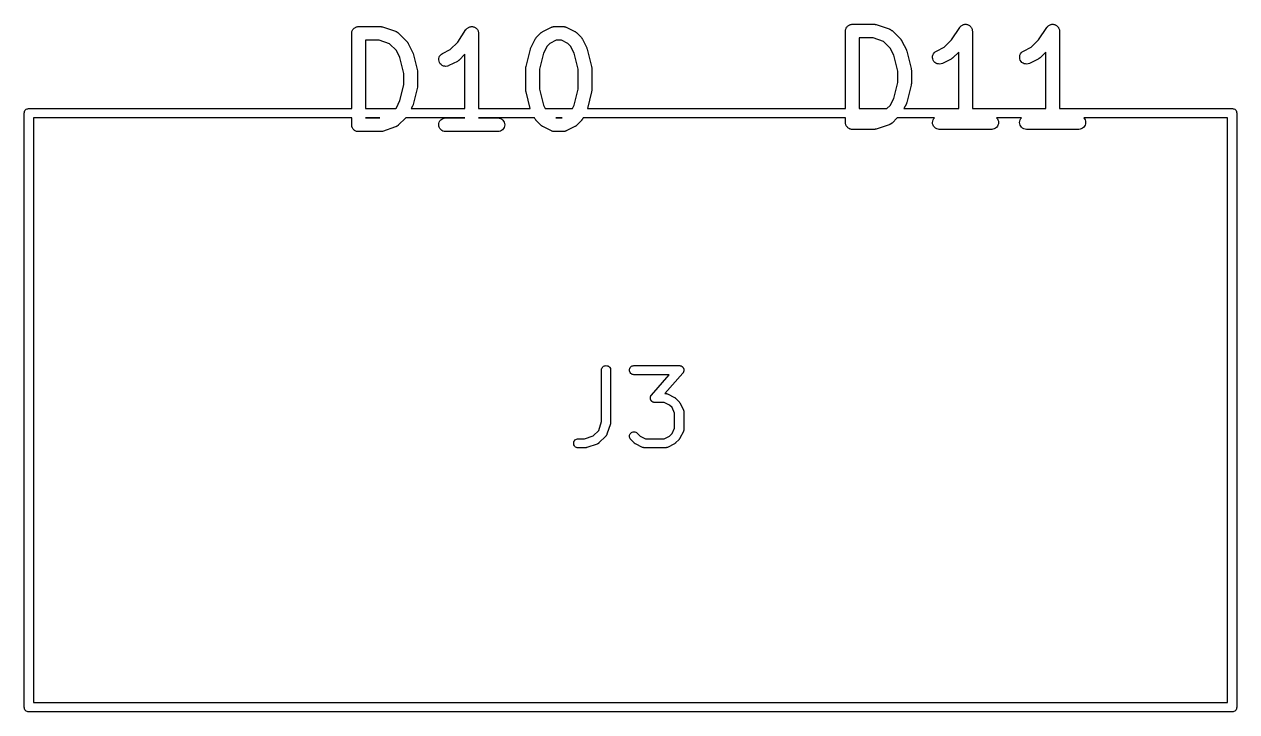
# Model space of a CAD drawing. Extents: x 160.5 to 231.1, y -123.8 to -81.5.
# Drawn here: x 197.78 to 211.04, y -123.8 to -116.28 of the extents above; entities that cross this region are included whole.
import ezdxf

# ---------------------------------------------------------------- set-up
doc = ezdxf.new("R2010")
doc.units = 0
doc.layers.add('BLACK', color=7, linetype='CONTINUOUS')

msp = doc.modelspace()

# ---------------------------------------------------------------- linework, layer by layer
at = {"layer": 'BLACK', "linetype": 'CONTINUOUS'}
for p, q in [((206.789, -116.294), (206.794, -116.29)), ((206.794, -116.29), (206.794, -116.29)), ((206.794, -116.29), (206.795, -116.29)), ((206.795, -116.29), (206.801, -116.286)), ((206.801, -116.286), (206.807, -116.283)), ((206.807, -116.283), (206.807, -116.283)), ((206.807, -116.283), (206.808, -116.283)), ((206.808, -116.283), (206.814, -116.281)), ((206.814, -116.281), (206.821, -116.279)), ((206.821, -116.279), (206.821, -116.279)), ((206.821, -116.279), (206.822, -116.279)), ((206.822, -116.279), (206.829, -116.278)), ((206.829, -116.278), (206.836, -116.277)), ((206.836, -116.277), (207.074, -116.277)), ((207.074, -116.277), (207.075, -116.277)), ((207.075, -116.277), (207.079, -116.278)), ((207.079, -116.278), (207.083, -116.278)), ((207.083, -116.278), (207.086, -116.279)), ((207.086, -116.279), (207.089, -116.279)), ((207.089, -116.279), (207.093, -116.28)), ((207.093, -116.28), (207.098, -116.281)), ((207.098, -116.281), (207.24, -116.329)), ((208.027, -116.294), (208.033, -116.29)), ((208.033, -116.29), (208.04, -116.286)), ((208.033, -116.29), (208.033, -116.29)), ((208.033, -116.29), (208.033, -116.29)), ((208.04, -116.286), (208.046, -116.283)), ((208.046, -116.283), (208.053, -116.281)), ((208.046, -116.283), (208.046, -116.283)), ((208.046, -116.283), (208.046, -116.283)), ((208.053, -116.281), (208.06, -116.279)), ((208.06, -116.279), (208.067, -116.278)), ((208.06, -116.279), (208.06, -116.279)), ((208.06, -116.279), (208.06, -116.279)), ((208.067, -116.278), (208.074, -116.277)), ((208.074, -116.277), (208.074, -116.277)), ((208.074, -116.277), (208.074, -116.277)), ((208.074, -116.277), (208.082, -116.278)), ((208.082, -116.278), (208.089, -116.279)), ((208.089, -116.279), (208.089, -116.279)), ((208.089, -116.279), (208.089, -116.279)), ((208.089, -116.279), (208.096, -116.281)), ((208.096, -116.281), (208.103, -116.283)), ((208.103, -116.283), (208.103, -116.283)), ((208.103, -116.283), (208.103, -116.283)), ((208.103, -116.283), (208.109, -116.287)), ((208.109, -116.287), (208.116, -116.29)), ((208.116, -116.29), (208.116, -116.29)), ((208.116, -116.29), (208.116, -116.29)), ((208.116, -116.29), (208.121, -116.295)), ((208.98, -116.294), (208.985, -116.29)), ((208.985, -116.29), (208.992, -116.286)), ((208.985, -116.29), (208.985, -116.29)), ((208.985, -116.29), (208.985, -116.29)), ((208.992, -116.286), (208.998, -116.283)), ((208.998, -116.283), (209.005, -116.281)), ((208.998, -116.283), (208.998, -116.283)), ((208.998, -116.283), (208.998, -116.283)), ((209.005, -116.281), (209.012, -116.279)), ((209.012, -116.279), (209.019, -116.278)), ((209.012, -116.279), (209.012, -116.279)), ((209.012, -116.279), (209.012, -116.279)), ((209.019, -116.278), (209.027, -116.277)), ((209.027, -116.277), (209.027, -116.277)), ((209.027, -116.277), (209.027, -116.277)), ((209.027, -116.277), (209.034, -116.278)), ((209.034, -116.278), (209.041, -116.279)), ((209.041, -116.279), (209.041, -116.279)), ((209.041, -116.279), (209.041, -116.279)), ((209.041, -116.279), (209.049, -116.281)), ((209.049, -116.281), (209.055, -116.283)), ((209.055, -116.283), (209.055, -116.283)), ((209.055, -116.283), (209.055, -116.283)), ((209.055, -116.283), (209.062, -116.287)), ((209.062, -116.287), (209.068, -116.29)), ((209.068, -116.29), (209.068, -116.29)), ((209.068, -116.29), (209.068, -116.29)), ((209.068, -116.29), (209.074, -116.295)), ((201.361, -116.376), (201.362, -116.369)), ((201.361, -116.377), (201.361, -116.376)), ((201.361, -117.2), (201.361, -116.377)), ((201.361, -116.377), (201.361, -116.377)), ((201.361, -116.377), (201.361, -116.377)), ((201.361, -116.377), (201.361, -116.377)), ((201.362, -116.362), (201.364, -116.355)), ((201.362, -116.369), (201.362, -116.362)), ((201.362, -116.362), (201.362, -116.362)), ((201.362, -116.362), (201.362, -116.362)), ((201.364, -116.355), (201.367, -116.348)), ((201.367, -116.348), (201.37, -116.342)), ((201.367, -116.348), (201.367, -116.348)), ((201.367, -116.348), (201.367, -116.348)), ((201.37, -116.342), (201.374, -116.335)), ((201.374, -116.335), (201.378, -116.33)), ((201.374, -116.335), (201.374, -116.335)), ((201.374, -116.335), (201.374, -116.335)), ((201.378, -116.33), (201.383, -116.324)), ((201.383, -116.324), (201.389, -116.319)), ((201.383, -116.324), (201.383, -116.324)), ((201.383, -116.324), (201.383, -116.324)), ((201.389, -116.319), (201.394, -116.315)), ((201.394, -116.315), (201.394, -116.315)), ((201.394, -116.315), (201.395, -116.315)), ((201.395, -116.315), (201.401, -116.311)), ((201.401, -116.311), (201.407, -116.308)), ((201.407, -116.308), (201.407, -116.308)), ((201.407, -116.308), (201.408, -116.308)), ((201.408, -116.308), (201.414, -116.306)), ((201.414, -116.306), (201.421, -116.304)), ((201.421, -116.304), (201.421, -116.304)), ((201.421, -116.304), (201.422, -116.304)), ((201.422, -116.304), (201.429, -116.303)), ((201.429, -116.303), (201.436, -116.302)), ((201.436, -116.302), (201.674, -116.302)), ((201.674, -116.302), (201.675, -116.302)), ((201.675, -116.302), (201.679, -116.303)), ((201.679, -116.303), (201.683, -116.303)), ((201.683, -116.303), (201.686, -116.304)), ((201.686, -116.304), (201.689, -116.304)), ((201.689, -116.304), (201.693, -116.305)), ((201.693, -116.305), (201.698, -116.306)), ((201.698, -116.306), (201.84, -116.354)), ((201.84, -116.354), (201.841, -116.354)), ((201.841, -116.354), (201.843, -116.355)), ((201.843, -116.355), (201.845, -116.356)), ((201.845, -116.356), (201.85, -116.358)), ((201.85, -116.358), (201.855, -116.36)), ((201.855, -116.36), (201.856, -116.362)), ((201.856, -116.362), (201.858, -116.363)), ((201.858, -116.363), (201.862, -116.366)), ((201.862, -116.366), (201.866, -116.369)), ((201.866, -116.369), (201.868, -116.371)), ((201.868, -116.371), (201.87, -116.372)), ((201.87, -116.372), (201.965, -116.467)), ((202.52, -116.472), (202.611, -116.336)), ((202.611, -116.336), (202.612, -116.335)), ((202.612, -116.335), (202.617, -116.329)), ((202.612, -116.335), (202.612, -116.335)), ((202.612, -116.335), (202.612, -116.335)), ((202.612, -116.335), (202.612, -116.335)), ((202.617, -116.329), (202.621, -116.324)), ((202.621, -116.324), (202.627, -116.319)), ((202.621, -116.324), (202.621, -116.324)), ((202.621, -116.324), (202.621, -116.324)), ((202.627, -116.319), (202.633, -116.315)), ((202.633, -116.315), (202.64, -116.311)), ((202.633, -116.315), (202.633, -116.315)), ((202.633, -116.315), (202.633, -116.315)), ((202.64, -116.311), (202.646, -116.308)), ((202.646, -116.308), (202.653, -116.306)), ((202.646, -116.308), (202.646, -116.308)), ((202.646, -116.308), (202.646, -116.308)), ((202.653, -116.306), (202.66, -116.304)), ((202.66, -116.304), (202.667, -116.303)), ((202.66, -116.304), (202.66, -116.304)), ((202.66, -116.304), (202.66, -116.304)), ((202.667, -116.303), (202.674, -116.302)), ((202.674, -116.302), (202.674, -116.302)), ((202.674, -116.302), (202.674, -116.302)), ((202.674, -116.302), (202.682, -116.303)), ((202.682, -116.303), (202.689, -116.304)), ((202.689, -116.304), (202.689, -116.304)), ((202.689, -116.304), (202.689, -116.304)), ((202.689, -116.304), (202.696, -116.306)), ((202.696, -116.306), (202.703, -116.308)), ((202.703, -116.308), (202.703, -116.308)), ((202.703, -116.308), (202.703, -116.308)), ((202.703, -116.308), (202.71, -116.312)), ((202.71, -116.312), (202.716, -116.315)), ((202.716, -116.315), (202.716, -116.315)), ((202.716, -116.315), (202.716, -116.315)), ((202.716, -116.315), (202.721, -116.32)), ((202.721, -116.32), (202.727, -116.325)), ((202.727, -116.325), (202.727, -116.325)), ((202.727, -116.325), (202.727, -116.325)), ((202.727, -116.325), (202.732, -116.331)), ((202.732, -116.331), (202.736, -116.336)), ((202.736, -116.336), (202.736, -116.336)), ((202.736, -116.336), (202.736, -116.336)), ((202.736, -116.336), (202.74, -116.343)), ((202.74, -116.343), (202.743, -116.349)), ((202.743, -116.349), (202.743, -116.349)), ((202.743, -116.349), (202.743, -116.349)), ((202.743, -116.349), (202.745, -116.356)), ((202.745, -116.356), (202.747, -116.363)), ((202.747, -116.363), (202.747, -116.363)), ((202.747, -116.363), (202.747, -116.363)), ((202.747, -116.363), (202.748, -116.37)), ((202.748, -116.37), (202.749, -116.377)), ((202.749, -116.377), (202.749, -117.2)), ((203.38, -116.423), (203.383, -116.42)), ((203.383, -116.42), (203.43, -116.372)), ((203.43, -116.372), (203.431, -116.371)), ((203.431, -116.371), (203.434, -116.369)), ((203.434, -116.369), (203.437, -116.366)), ((203.437, -116.366), (203.44, -116.364)), ((203.44, -116.364), (203.442, -116.362)), ((203.442, -116.362), (203.446, -116.36)), ((203.446, -116.36), (203.45, -116.358)), ((203.45, -116.358), (203.545, -116.31)), ((203.545, -116.31), (203.546, -116.31)), ((203.546, -116.31), (203.548, -116.309)), ((203.548, -116.309), (203.55, -116.308)), ((203.55, -116.308), (203.555, -116.307)), ((203.555, -116.307), (203.56, -116.305)), ((203.56, -116.305), (203.562, -116.304)), ((203.562, -116.304), (203.564, -116.304)), ((203.564, -116.304), (203.569, -116.303)), ((203.569, -116.303), (203.574, -116.303)), ((203.574, -116.303), (203.576, -116.303)), ((203.576, -116.303), (203.579, -116.302)), ((203.579, -116.302), (203.674, -116.302)), ((203.674, -116.302), (203.675, -116.302)), ((203.675, -116.302), (203.677, -116.303)), ((203.677, -116.303), (203.679, -116.303)), ((203.679, -116.303), (203.684, -116.303)), ((203.684, -116.303), (203.689, -116.304)), ((203.689, -116.304), (203.691, -116.305)), ((203.691, -116.305), (203.694, -116.305)), ((203.694, -116.305), (203.698, -116.307)), ((203.698, -116.307), (203.703, -116.308)), ((203.703, -116.308), (203.705, -116.31)), ((203.705, -116.31), (203.707, -116.31)), ((203.707, -116.31), (203.803, -116.358)), ((203.803, -116.358), (203.804, -116.358)), ((203.804, -116.358), (203.807, -116.361)), ((203.807, -116.361), (203.811, -116.363)), ((203.811, -116.363), (203.813, -116.365)), ((203.813, -116.365), (203.816, -116.366)), ((203.816, -116.366), (203.819, -116.369)), ((203.819, -116.369), (203.822, -116.372)), ((203.822, -116.372), (203.87, -116.42)), ((203.87, -116.42), (203.87, -116.42)), ((203.87, -116.42), (203.873, -116.424)), ((206.761, -116.351), (206.762, -116.344)), ((206.761, -116.352), (206.761, -116.351)), ((206.761, -117.2), (206.761, -116.352)), ((206.761, -116.352), (206.761, -116.352)), ((206.761, -116.352), (206.761, -116.352)), ((206.761, -116.352), (206.761, -116.352)), ((206.762, -116.337), (206.764, -116.33)), ((206.762, -116.344), (206.762, -116.337)), ((206.762, -116.337), (206.762, -116.337)), ((206.762, -116.337), (206.762, -116.337)), ((206.764, -116.33), (206.767, -116.323)), ((206.767, -116.323), (206.77, -116.317)), ((206.767, -116.323), (206.767, -116.323)), ((206.767, -116.323), (206.767, -116.323)), ((206.77, -116.317), (206.774, -116.31)), ((206.774, -116.31), (206.778, -116.305)), ((206.774, -116.31), (206.774, -116.31)), ((206.774, -116.31), (206.774, -116.31)), ((206.778, -116.305), (206.783, -116.299)), ((206.783, -116.299), (206.789, -116.294)), ((206.783, -116.299), (206.783, -116.299)), ((206.783, -116.299), (206.783, -116.299)), ((207.24, -116.329), (207.241, -116.329)), ((207.241, -116.329), (207.243, -116.33)), ((207.243, -116.33), (207.245, -116.331)), ((207.245, -116.331), (207.25, -116.333)), ((207.25, -116.333), (207.255, -116.335)), ((207.255, -116.335), (207.256, -116.337)), ((207.256, -116.337), (207.258, -116.338)), ((207.258, -116.338), (207.262, -116.341)), ((207.262, -116.341), (207.266, -116.344)), ((207.266, -116.344), (207.268, -116.346)), ((207.268, -116.346), (207.27, -116.347)), ((207.27, -116.347), (207.365, -116.442)), ((207.92, -116.447), (208.011, -116.311)), ((208.011, -116.311), (208.012, -116.31)), ((208.012, -116.31), (208.017, -116.304)), ((208.012, -116.31), (208.012, -116.31)), ((208.012, -116.31), (208.012, -116.31)), ((208.012, -116.31), (208.012, -116.31)), ((208.017, -116.304), (208.021, -116.299)), ((208.021, -116.299), (208.027, -116.294)), ((208.021, -116.299), (208.021, -116.299)), ((208.021, -116.299), (208.021, -116.299)), ((208.121, -116.295), (208.127, -116.3)), ((208.127, -116.3), (208.127, -116.3)), ((208.127, -116.3), (208.127, -116.3)), ((208.127, -116.3), (208.132, -116.305)), ((208.132, -116.305), (208.136, -116.311)), ((208.136, -116.311), (208.136, -116.311)), ((208.136, -116.311), (208.136, -116.311)), ((208.136, -116.311), (208.14, -116.318)), ((208.14, -116.318), (208.143, -116.324)), ((208.143, -116.324), (208.143, -116.324)), ((208.143, -116.324), (208.143, -116.324)), ((208.143, -116.324), (208.145, -116.331)), ((208.145, -116.331), (208.147, -116.338)), ((208.147, -116.338), (208.147, -116.338)), ((208.147, -116.338), (208.147, -116.338)), ((208.147, -116.338), (208.148, -116.345)), ((208.148, -116.345), (208.149, -116.352)), ((208.149, -116.352), (208.149, -117.2)), ((208.873, -116.447), (208.964, -116.311)), ((208.964, -116.31), (208.969, -116.304)), ((208.964, -116.311), (208.964, -116.31)), ((208.964, -116.31), (208.964, -116.31)), ((208.964, -116.31), (208.964, -116.31)), ((208.964, -116.31), (208.964, -116.31)), ((208.969, -116.304), (208.974, -116.299)), ((208.974, -116.299), (208.98, -116.294)), ((208.974, -116.299), (208.974, -116.299)), ((208.974, -116.299), (208.974, -116.299)), ((209.074, -116.295), (209.079, -116.3)), ((209.079, -116.3), (209.079, -116.3)), ((209.079, -116.3), (209.079, -116.3)), ((209.079, -116.3), (209.084, -116.305)), ((209.084, -116.305), (209.089, -116.311)), ((209.089, -116.311), (209.089, -116.311)), ((209.089, -116.311), (209.089, -116.311)), ((209.089, -116.311), (209.092, -116.318)), ((209.092, -116.318), (209.096, -116.324)), ((209.096, -116.324), (209.096, -116.324)), ((209.096, -116.324), (209.096, -116.324)), ((209.096, -116.324), (209.098, -116.331)), ((209.098, -116.331), (209.1, -116.338)), ((209.1, -116.338), (209.1, -116.338)), ((209.1, -116.338), (209.1, -116.338)), ((209.1, -116.338), (209.1, -116.345)), ((209.1, -116.345), (209.101, -116.352)), ((209.101, -116.352), (209.101, -117.2)), ((201.511, -116.452), (201.511, -117.2)), ((201.662, -116.452), (201.511, -116.452)), ((201.776, -116.491), (201.662, -116.452)), ((201.85, -116.565), (201.776, -116.491)), ((201.965, -116.467), (201.966, -116.468)), ((201.966, -116.468), (201.968, -116.471)), ((201.968, -116.471), (201.971, -116.474)), ((201.971, -116.474), (201.973, -116.477)), ((201.973, -116.477), (201.975, -116.479)), ((201.975, -116.479), (201.977, -116.483)), ((201.977, -116.483), (201.979, -116.487)), ((201.979, -116.487), (202.027, -116.582)), ((202.355, -116.596), (202.439, -116.554)), ((202.439, -116.554), (202.52, -116.472)), ((203.268, -116.74), (203.315, -116.55)), ((203.315, -116.55), (203.316, -116.549)), ((203.316, -116.548), (203.318, -116.541)), ((203.316, -116.549), (203.316, -116.548)), ((203.316, -116.548), (203.316, -116.548)), ((203.318, -116.541), (203.321, -116.535)), ((203.321, -116.534), (203.369, -116.439)), ((203.321, -116.535), (203.321, -116.534)), ((203.321, -116.535), (203.321, -116.535)), ((203.369, -116.438), (203.371, -116.435)), ((203.369, -116.439), (203.369, -116.438)), ((203.371, -116.435), (203.373, -116.431)), ((203.373, -116.431), (203.375, -116.428)), ((203.375, -116.428), (203.377, -116.426)), ((203.377, -116.426), (203.38, -116.423)), ((203.497, -116.517), (203.459, -116.594)), ((203.528, -116.487), (203.497, -116.517)), ((203.596, -116.452), (203.528, -116.487)), ((203.656, -116.452), (203.596, -116.452)), ((203.725, -116.487), (203.656, -116.452)), ((203.755, -116.517), (203.725, -116.487)), ((203.794, -116.594), (203.755, -116.517)), ((203.873, -116.424), (203.876, -116.427)), ((203.876, -116.427), (203.878, -116.429)), ((203.878, -116.429), (203.88, -116.432)), ((203.88, -116.432), (203.882, -116.436)), ((203.882, -116.436), (203.884, -116.439)), ((203.884, -116.439), (203.931, -116.534)), ((203.931, -116.534), (203.932, -116.535)), ((203.932, -116.535), (203.932, -116.536)), ((203.932, -116.536), (203.932, -116.536)), ((203.932, -116.536), (203.934, -116.542)), ((203.934, -116.542), (203.937, -116.549)), ((203.937, -116.549), (203.937, -116.549)), ((203.937, -116.549), (203.937, -116.55)), ((203.937, -116.55), (203.985, -116.74)), ((206.911, -116.427), (206.911, -117.2)), ((207.062, -116.427), (206.911, -116.427)), ((207.176, -116.466), (207.062, -116.427)), ((207.25, -116.54), (207.176, -116.466)), ((207.289, -116.617), (207.25, -116.54)), ((207.365, -116.442), (207.366, -116.443)), ((207.366, -116.443), (207.368, -116.446)), ((207.368, -116.446), (207.371, -116.449)), ((207.371, -116.449), (207.373, -116.452)), ((207.373, -116.452), (207.375, -116.454)), ((207.375, -116.454), (207.377, -116.458)), ((207.377, -116.458), (207.379, -116.462)), ((207.379, -116.462), (207.427, -116.557)), ((207.755, -116.571), (207.839, -116.529)), ((207.839, -116.529), (207.92, -116.447)), ((208.707, -116.571), (208.791, -116.529)), ((208.791, -116.529), (208.873, -116.447)), ((201.889, -116.642), (201.85, -116.565)), ((201.932, -116.815), (201.889, -116.642)), ((202.027, -116.582), (202.027, -116.583)), ((202.027, -116.583), (202.027, -116.583)), ((202.027, -116.583), (202.027, -116.583)), ((202.027, -116.583), (202.03, -116.59)), ((202.03, -116.59), (202.032, -116.597)), ((202.032, -116.597), (202.032, -116.597)), ((202.032, -116.597), (202.032, -116.597)), ((202.032, -116.597), (202.08, -116.788)), ((202.313, -116.668), (202.314, -116.653)), ((202.316, -116.682), (202.313, -116.668)), ((202.314, -116.653), (202.317, -116.639)), ((202.321, -116.696), (202.316, -116.682)), ((202.317, -116.639), (202.323, -116.626)), ((202.323, -116.626), (202.332, -116.614)), ((202.332, -116.614), (202.342, -116.604)), ((202.342, -116.604), (202.355, -116.596)), ((202.517, -116.683), (202.422, -116.73)), ((202.52, -116.68), (202.517, -116.683)), ((202.524, -116.678), (202.52, -116.68)), ((202.527, -116.676), (202.524, -116.678)), ((202.529, -116.675), (202.527, -116.676)), ((202.532, -116.672), (202.529, -116.675)), ((202.536, -116.669), (202.532, -116.672)), ((202.599, -116.606), (202.536, -116.669)), ((202.536, -116.669), (202.536, -116.669)), ((202.599, -117.2), (202.599, -116.606)), ((203.459, -116.594), (203.415, -116.768)), ((203.837, -116.768), (203.794, -116.594)), ((207.332, -116.79), (207.289, -116.617)), ((207.427, -116.557), (207.427, -116.558)), ((207.427, -116.558), (207.427, -116.558)), ((207.427, -116.558), (207.427, -116.558)), ((207.427, -116.558), (207.43, -116.565)), ((207.43, -116.565), (207.432, -116.572)), ((207.432, -116.572), (207.432, -116.572)), ((207.432, -116.572), (207.432, -116.572)), ((207.432, -116.572), (207.48, -116.763)), ((207.713, -116.643), (207.714, -116.628)), ((207.716, -116.657), (207.713, -116.643)), ((207.714, -116.628), (207.717, -116.614)), ((207.721, -116.671), (207.716, -116.657)), ((207.717, -116.614), (207.723, -116.601)), ((207.728, -116.684), (207.721, -116.671)), ((207.723, -116.601), (207.732, -116.589)), ((207.738, -116.694), (207.728, -116.684)), ((207.732, -116.589), (207.742, -116.579)), ((207.742, -116.579), (207.755, -116.571)), ((207.917, -116.658), (207.822, -116.705)), ((207.92, -116.655), (207.917, -116.658)), ((207.924, -116.653), (207.92, -116.655)), ((207.927, -116.651), (207.924, -116.653)), ((207.929, -116.65), (207.927, -116.651)), ((207.932, -116.647), (207.929, -116.65)), ((207.936, -116.644), (207.932, -116.647)), ((207.999, -116.581), (207.936, -116.644)), ((207.936, -116.644), (207.936, -116.644)), ((207.999, -117.2), (207.999, -116.581)), ((208.666, -116.628), (208.669, -116.614)), ((208.666, -116.643), (208.666, -116.628)), ((208.668, -116.657), (208.666, -116.643)), ((208.673, -116.671), (208.668, -116.657)), ((208.669, -116.614), (208.675, -116.601)), ((208.681, -116.684), (208.673, -116.671)), ((208.675, -116.601), (208.684, -116.589)), ((208.691, -116.694), (208.681, -116.684)), ((208.684, -116.589), (208.695, -116.579)), ((208.695, -116.579), (208.707, -116.571)), ((208.869, -116.658), (208.774, -116.705)), ((208.873, -116.655), (208.869, -116.658)), ((208.877, -116.653), (208.873, -116.655)), ((208.879, -116.651), (208.877, -116.653)), ((208.882, -116.65), (208.879, -116.651)), ((208.885, -116.647), (208.882, -116.65)), ((208.888, -116.644), (208.885, -116.647)), ((208.889, -116.644), (208.888, -116.644)), ((208.951, -116.581), (208.889, -116.644)), ((208.951, -117.2), (208.951, -116.581)), ((201.932, -116.94), (201.932, -116.815)), ((202.08, -116.788), (202.08, -116.789)), ((202.08, -116.789), (202.08, -116.79)), ((202.08, -116.79), (202.081, -116.791)), ((202.081, -116.791), (202.081, -116.797)), ((202.081, -116.797), (202.082, -116.803)), ((202.082, -116.803), (202.082, -116.805)), ((202.082, -116.805), (202.082, -116.806)), ((202.082, -116.806), (202.082, -116.949)), ((202.328, -116.709), (202.321, -116.696)), ((202.338, -116.719), (202.328, -116.709)), ((202.35, -116.728), (202.338, -116.719)), ((202.364, -116.734), (202.35, -116.728)), ((202.378, -116.737), (202.364, -116.734)), ((202.392, -116.738), (202.378, -116.737)), ((202.407, -116.736), (202.392, -116.738)), ((202.421, -116.731), (202.407, -116.736)), ((202.422, -116.73), (202.421, -116.731)), ((203.265, -116.757), (203.266, -116.756)), ((203.265, -116.758), (203.265, -116.757)), ((203.265, -116.996), (203.265, -116.758)), ((203.266, -116.749), (203.267, -116.743)), ((203.266, -116.755), (203.266, -116.749)), ((203.266, -116.756), (203.266, -116.755)), ((203.267, -116.743), (203.268, -116.741)), ((203.268, -116.741), (203.268, -116.74)), ((203.415, -116.768), (203.415, -116.987)), ((203.837, -116.987), (203.837, -116.768)), ((203.985, -116.74), (203.985, -116.741)), ((203.985, -116.741), (203.985, -116.742)), ((203.985, -116.742), (203.985, -116.744)), ((203.985, -116.744), (203.986, -116.75)), ((203.986, -116.75), (203.987, -116.756)), ((203.987, -116.756), (203.987, -116.757)), ((203.987, -116.757), (203.987, -116.758)), ((203.987, -116.758), (203.987, -116.996)), ((207.332, -116.915), (207.332, -116.79)), ((207.48, -116.763), (207.48, -116.764)), ((207.48, -116.764), (207.48, -116.765)), ((207.48, -116.765), (207.481, -116.766)), ((207.481, -116.766), (207.481, -116.772)), ((207.481, -116.772), (207.482, -116.778)), ((207.482, -116.778), (207.482, -116.78)), ((207.482, -116.78), (207.482, -116.781)), ((207.482, -116.781), (207.482, -116.924)), ((207.75, -116.703), (207.738, -116.694)), ((207.764, -116.709), (207.75, -116.703)), ((207.778, -116.712), (207.764, -116.709)), ((207.792, -116.713), (207.778, -116.712)), ((207.807, -116.711), (207.792, -116.713)), ((207.821, -116.706), (207.807, -116.711)), ((207.822, -116.705), (207.821, -116.706)), ((208.703, -116.703), (208.691, -116.694)), ((208.716, -116.709), (208.703, -116.703)), ((208.73, -116.712), (208.716, -116.709)), ((208.745, -116.713), (208.73, -116.712)), ((208.759, -116.711), (208.745, -116.713)), ((208.773, -116.706), (208.759, -116.711)), ((208.774, -116.705), (208.773, -116.706)), ((201.889, -117.113), (201.932, -116.94)), ((202.082, -116.953), (202.081, -116.958)), ((202.082, -116.949), (202.082, -116.95)), ((202.082, -116.95), (202.082, -116.951)), ((202.082, -116.951), (202.082, -116.953)), ((207.289, -117.088), (207.332, -116.915)), ((207.48, -116.942), (207.432, -117.132)), ((207.481, -116.939), (207.48, -116.941)), ((207.48, -116.941), (207.48, -116.942)), ((207.482, -116.928), (207.481, -116.933)), ((207.481, -116.933), (207.481, -116.939)), ((207.482, -116.924), (207.482, -116.925)), ((207.482, -116.925), (207.482, -116.926)), ((207.482, -116.926), (207.482, -116.928)), ((202.08, -116.967), (202.032, -117.157)), ((202.081, -116.964), (202.08, -116.966)), ((202.08, -116.966), (202.08, -116.967)), ((202.081, -116.958), (202.081, -116.964)), ((203.266, -116.998), (203.265, -116.996)), ((203.266, -116.999), (203.266, -116.998)), ((203.266, -117.005), (203.266, -116.999)), ((203.267, -117.011), (203.266, -117.005)), ((203.267, -117.012), (203.267, -117.011)), ((203.267, -117.014), (203.267, -117.012)), ((203.268, -117.015), (203.267, -117.014)), ((203.314, -117.2), (203.268, -117.015)), ((203.415, -116.987), (203.459, -117.161)), ((203.794, -117.161), (203.837, -116.987)), ((203.985, -117.015), (203.938, -117.2)), ((203.986, -117.006), (203.985, -117.012)), ((203.985, -117.012), (203.985, -117.013)), ((203.985, -117.013), (203.985, -117.015)), ((203.987, -117), (203.986, -117.006)), ((203.987, -116.996), (203.987, -116.997)), ((203.987, -116.997), (203.987, -116.999)), ((203.987, -116.999), (203.987, -117)), ((197.788, -117.222), (197.794, -117.214)), ((197.794, -117.214), (197.802, -117.208)), ((197.802, -117.208), (197.811, -117.204)), ((197.811, -117.204), (197.82, -117.201)), ((197.82, -117.201), (197.828, -117.2)), ((197.828, -117.2), (197.83, -117.2)), ((197.83, -117.2), (197.832, -117.2)), ((197.832, -117.2), (201.361, -117.2)), ((201.511, -117.2), (201.84, -117.2)), ((201.84, -117.2), (201.85, -117.19)), ((201.85, -117.19), (201.889, -117.113)), ((202.027, -117.173), (202.013, -117.2)), ((202.013, -117.2), (202.599, -117.2)), ((202.029, -117.166), (202.027, -117.172)), ((202.027, -117.172), (202.027, -117.173)), ((202.027, -117.173), (202.027, -117.173)), ((202.032, -117.159), (202.029, -117.166)), ((202.032, -117.157), (202.032, -117.158)), ((202.032, -117.158), (202.032, -117.159)), ((202.032, -117.159), (202.032, -117.159)), ((202.749, -117.2), (203.314, -117.2)), ((203.459, -117.161), (203.478, -117.2)), ((203.478, -117.2), (203.774, -117.2)), ((203.774, -117.2), (203.794, -117.161)), ((203.938, -117.2), (206.761, -117.2)), ((206.911, -117.2), (207.215, -117.2)), ((207.215, -117.2), (207.25, -117.165)), ((207.25, -117.165), (207.289, -117.088)), ((207.427, -117.148), (207.401, -117.2)), ((207.401, -117.2), (207.999, -117.2)), ((207.429, -117.141), (207.427, -117.147)), ((207.427, -117.147), (207.427, -117.148)), ((207.427, -117.148), (207.427, -117.148)), ((207.432, -117.134), (207.429, -117.141)), ((207.432, -117.132), (207.432, -117.133)), ((207.432, -117.133), (207.432, -117.134)), ((207.432, -117.134), (207.432, -117.134)), ((208.149, -117.2), (208.951, -117.2)), ((209.101, -117.2), (210.988, -117.2)), ((210.988, -117.2), (210.99, -117.2)), ((210.99, -117.2), (210.992, -117.2)), ((210.992, -117.2), (211, -117.201)), ((211, -117.201), (211.009, -117.204)), ((211.009, -117.204), (211.018, -117.208)), ((211.018, -117.208), (211.026, -117.214)), ((211.026, -117.214), (211.032, -117.222)), ((197.78, -117.25), (197.781, -117.24)), ((197.78, -117.252), (197.78, -117.25)), ((197.78, -123.748), (197.78, -117.252)), ((197.781, -117.24), (197.784, -117.231)), ((197.784, -117.231), (197.788, -117.222)), ((201.361, -117.3), (197.88, -117.3)), ((197.88, -117.3), (197.88, -123.7)), ((201.361, -117.377), (201.361, -117.3)), ((201.511, -117.3), (201.511, -117.302)), ((201.669, -117.3), (201.511, -117.3)), ((201.511, -117.302), (201.662, -117.302)), ((201.662, -117.302), (201.669, -117.3)), ((201.952, -117.3), (201.87, -117.383)), ((202.599, -117.3), (201.952, -117.3)), ((202.315, -117.362), (202.319, -117.348)), ((202.319, -117.348), (202.326, -117.335)), ((202.326, -117.335), (202.335, -117.324)), ((202.335, -117.324), (202.347, -117.315)), ((202.347, -117.315), (202.36, -117.308)), ((202.36, -117.308), (202.374, -117.304)), ((202.374, -117.304), (202.388, -117.302)), ((202.388, -117.302), (202.599, -117.302)), ((202.599, -117.302), (202.599, -117.3)), ((203.361, -117.3), (202.749, -117.3)), ((202.749, -117.3), (202.749, -117.302)), ((202.749, -117.302), (202.96, -117.302)), ((202.96, -117.302), (202.961, -117.302)), ((202.961, -117.302), (202.975, -117.304)), ((202.975, -117.304), (202.989, -117.308)), ((202.989, -117.308), (203.002, -117.315)), ((203.002, -117.315), (203.013, -117.325)), ((203.013, -117.325), (203.022, -117.336)), ((203.022, -117.336), (203.029, -117.349)), ((203.029, -117.349), (203.033, -117.363)), ((203.369, -117.316), (203.361, -117.3)), ((203.371, -117.319), (203.369, -117.316)), ((203.373, -117.323), (203.371, -117.319)), ((203.375, -117.325), (203.373, -117.323)), ((203.376, -117.328), (203.375, -117.325)), ((203.379, -117.331), (203.376, -117.328)), ((203.382, -117.334), (203.379, -117.331)), ((203.383, -117.335), (203.382, -117.334)), ((203.43, -117.383), (203.383, -117.335)), ((203.592, -117.3), (203.596, -117.302)), ((203.661, -117.3), (203.592, -117.3)), ((203.596, -117.302), (203.656, -117.302)), ((203.656, -117.302), (203.661, -117.3)), ((203.87, -117.335), (203.822, -117.383)), ((203.872, -117.332), (203.87, -117.335)), ((203.875, -117.329), (203.872, -117.332)), ((203.877, -117.326), (203.875, -117.329)), ((203.879, -117.324), (203.877, -117.326)), ((203.881, -117.32), (203.879, -117.324)), ((203.883, -117.317), (203.881, -117.32)), ((203.884, -117.316), (203.883, -117.317)), ((203.892, -117.3), (203.884, -117.316)), ((206.761, -117.3), (203.892, -117.3)), ((206.761, -117.352), (206.761, -117.3)), ((207.327, -117.3), (207.27, -117.358)), ((207.735, -117.3), (207.327, -117.3)), ((207.713, -117.352), (207.715, -117.337)), ((207.715, -117.337), (207.719, -117.323)), ((207.719, -117.323), (207.726, -117.31)), ((207.726, -117.31), (207.735, -117.3)), ((208.687, -117.3), (208.413, -117.3)), ((208.413, -117.3), (208.422, -117.311)), ((208.422, -117.311), (208.429, -117.324)), ((208.429, -117.324), (208.433, -117.338)), ((208.433, -117.338), (208.435, -117.353)), ((208.665, -117.352), (208.667, -117.337)), ((208.667, -117.337), (208.671, -117.323)), ((208.671, -117.323), (208.678, -117.31)), ((208.678, -117.31), (208.687, -117.3)), ((209.366, -117.3), (209.375, -117.311)), ((210.94, -117.3), (209.366, -117.3)), ((209.375, -117.311), (209.381, -117.324)), ((209.381, -117.324), (209.386, -117.338)), ((209.386, -117.338), (209.387, -117.353)), ((210.94, -123.7), (210.94, -117.3)), ((211.032, -117.222), (211.036, -117.231)), ((211.036, -117.231), (211.039, -117.24)), ((211.039, -117.24), (211.04, -117.25)), ((211.04, -117.25), (211.04, -117.252)), ((211.04, -117.252), (211.04, -123.748)), ((201.361, -117.384), (201.361, -117.377)), ((201.362, -117.391), (201.361, -117.384)), ((201.362, -117.392), (201.362, -117.391)), ((201.364, -117.399), (201.362, -117.392)), ((201.362, -117.392), (201.362, -117.392)), ((201.366, -117.405), (201.364, -117.399)), ((201.366, -117.406), (201.366, -117.405)), ((201.37, -117.412), (201.366, -117.406)), ((201.366, -117.406), (201.366, -117.406)), ((201.373, -117.418), (201.37, -117.412)), ((201.373, -117.419), (201.373, -117.418)), ((201.378, -117.424), (201.373, -117.419)), ((201.373, -117.419), (201.373, -117.419)), ((201.382, -117.43), (201.378, -117.424)), ((201.388, -117.435), (201.382, -117.43)), ((201.382, -117.43), (201.382, -117.43)), ((201.382, -117.43), (201.382, -117.43)), ((201.393, -117.439), (201.388, -117.435)), ((201.394, -117.439), (201.393, -117.439)), ((201.394, -117.44), (201.394, -117.439)), ((201.4, -117.443), (201.394, -117.44)), ((201.406, -117.446), (201.4, -117.443)), ((201.407, -117.447), (201.406, -117.446)), ((201.406, -117.446), (201.406, -117.446)), ((201.413, -117.449), (201.407, -117.447)), ((201.42, -117.451), (201.413, -117.449)), ((201.421, -117.451), (201.42, -117.451)), ((201.42, -117.451), (201.42, -117.451)), ((201.428, -117.452), (201.421, -117.451)), ((201.435, -117.452), (201.428, -117.452)), ((201.436, -117.452), (201.435, -117.452)), ((201.435, -117.452), (201.435, -117.452)), ((201.435, -117.452), (201.435, -117.452)), ((201.435, -117.452), (201.435, -117.452)), ((201.674, -117.452), (201.436, -117.452)), ((201.678, -117.452), (201.674, -117.452)), ((201.682, -117.452), (201.678, -117.452)), ((201.685, -117.451), (201.682, -117.452)), ((201.688, -117.451), (201.685, -117.451)), ((201.692, -117.45), (201.688, -117.451)), ((201.697, -117.449), (201.692, -117.45)), ((201.698, -117.449), (201.697, -117.449)), ((201.84, -117.401), (201.698, -117.449)), ((201.842, -117.4), (201.84, -117.401)), ((201.845, -117.399), (201.842, -117.4)), ((201.849, -117.397), (201.845, -117.399)), ((201.854, -117.395), (201.849, -117.397)), ((201.856, -117.394), (201.854, -117.395)), ((201.858, -117.393), (201.856, -117.394)), ((201.862, -117.389), (201.858, -117.393)), ((201.866, -117.387), (201.862, -117.389)), ((201.867, -117.385), (201.866, -117.387)), ((201.869, -117.384), (201.867, -117.385)), ((201.87, -117.383), (201.869, -117.384)), ((202.313, -117.377), (202.315, -117.362)), ((202.314, -117.391), (202.313, -117.377)), ((202.319, -117.405), (202.314, -117.391)), ((202.325, -117.418), (202.319, -117.405)), ((202.335, -117.43), (202.325, -117.418)), ((202.346, -117.439), (202.335, -117.43)), ((202.359, -117.446), (202.346, -117.439)), ((202.373, -117.451), (202.359, -117.446)), ((202.387, -117.452), (202.373, -117.451)), ((202.388, -117.452), (202.387, -117.452)), ((202.96, -117.452), (202.388, -117.452)), ((202.974, -117.451), (202.96, -117.452)), ((202.988, -117.447), (202.974, -117.451)), ((203.001, -117.44), (202.988, -117.447)), ((203.012, -117.431), (203.001, -117.44)), ((203.022, -117.419), (203.012, -117.431)), ((203.029, -117.406), (203.022, -117.419)), ((203.033, -117.392), (203.029, -117.406)), ((203.033, -117.363), (203.035, -117.378)), ((203.035, -117.378), (203.033, -117.392)), ((203.434, -117.385), (203.43, -117.383)), ((203.437, -117.388), (203.434, -117.385)), ((203.439, -117.39), (203.437, -117.388)), ((203.442, -117.392), (203.439, -117.39)), ((203.445, -117.394), (203.442, -117.392)), ((203.449, -117.396), (203.445, -117.394)), ((203.45, -117.397), (203.449, -117.396)), ((203.545, -117.444), (203.45, -117.397)), ((203.547, -117.445), (203.545, -117.444)), ((203.549, -117.446), (203.547, -117.445)), ((203.554, -117.448), (203.549, -117.446)), ((203.559, -117.45), (203.554, -117.448)), ((203.561, -117.45), (203.559, -117.45)), ((203.563, -117.451), (203.561, -117.45)), ((203.568, -117.451), (203.563, -117.451)), ((203.573, -117.452), (203.568, -117.451)), ((203.575, -117.452), (203.573, -117.452)), ((203.578, -117.452), (203.575, -117.452)), ((203.579, -117.452), (203.578, -117.452)), ((203.674, -117.452), (203.579, -117.452)), ((203.676, -117.452), (203.674, -117.452)), ((203.678, -117.452), (203.676, -117.452)), ((203.683, -117.451), (203.678, -117.452)), ((203.688, -117.451), (203.683, -117.451)), ((203.69, -117.45), (203.688, -117.451)), ((203.693, -117.45), (203.69, -117.45)), ((203.697, -117.448), (203.693, -117.45)), ((203.702, -117.447), (203.697, -117.448)), ((203.704, -117.446), (203.702, -117.447)), ((203.706, -117.445), (203.704, -117.446)), ((203.707, -117.444), (203.706, -117.445)), ((203.803, -117.397), (203.707, -117.444)), ((203.806, -117.395), (203.803, -117.397)), ((203.81, -117.393), (203.806, -117.395)), ((203.812, -117.391), (203.81, -117.393)), ((203.815, -117.389), (203.812, -117.391)), ((203.818, -117.386), (203.815, -117.389)), ((203.821, -117.384), (203.818, -117.386)), ((203.822, -117.383), (203.821, -117.384)), ((206.761, -117.359), (206.761, -117.352)), ((206.762, -117.366), (206.761, -117.359)), ((206.762, -117.367), (206.762, -117.366)), ((206.764, -117.374), (206.762, -117.367)), ((206.762, -117.367), (206.762, -117.367)), ((206.766, -117.38), (206.764, -117.374)), ((206.766, -117.381), (206.766, -117.38)), ((206.77, -117.387), (206.766, -117.381)), ((206.766, -117.381), (206.766, -117.381)), ((206.773, -117.393), (206.77, -117.387)), ((206.773, -117.394), (206.773, -117.393)), ((206.778, -117.399), (206.773, -117.394)), ((206.773, -117.394), (206.773, -117.394)), ((206.782, -117.405), (206.778, -117.399)), ((206.788, -117.41), (206.782, -117.405)), ((206.782, -117.405), (206.782, -117.405)), ((206.782, -117.405), (206.782, -117.405)), ((206.793, -117.414), (206.788, -117.41)), ((206.794, -117.414), (206.793, -117.414)), ((206.794, -117.415), (206.794, -117.414)), ((206.8, -117.418), (206.794, -117.415)), ((206.806, -117.421), (206.8, -117.418)), ((206.807, -117.422), (206.806, -117.421)), ((206.806, -117.421), (206.806, -117.421)), ((206.813, -117.424), (206.807, -117.422)), ((206.82, -117.426), (206.813, -117.424)), ((206.821, -117.426), (206.82, -117.426)), ((206.82, -117.426), (206.82, -117.426)), ((206.828, -117.427), (206.821, -117.426)), ((206.835, -117.427), (206.828, -117.427)), ((206.836, -117.427), (206.835, -117.427)), ((206.835, -117.427), (206.835, -117.427)), ((206.835, -117.427), (206.835, -117.427)), ((206.835, -117.427), (206.835, -117.427)), ((207.074, -117.427), (206.836, -117.427)), ((207.078, -117.427), (207.074, -117.427)), ((207.082, -117.427), (207.078, -117.427)), ((207.085, -117.426), (207.082, -117.427)), ((207.088, -117.426), (207.085, -117.426)), ((207.092, -117.425), (207.088, -117.426)), ((207.097, -117.424), (207.092, -117.425)), ((207.098, -117.424), (207.097, -117.424)), ((207.24, -117.376), (207.098, -117.424)), ((207.242, -117.375), (207.24, -117.376)), ((207.245, -117.374), (207.242, -117.375)), ((207.249, -117.372), (207.245, -117.374)), ((207.254, -117.37), (207.249, -117.372)), ((207.256, -117.369), (207.254, -117.37)), ((207.258, -117.368), (207.256, -117.369)), ((207.262, -117.364), (207.258, -117.368)), ((207.266, -117.362), (207.262, -117.364)), ((207.267, -117.36), (207.266, -117.362)), ((207.269, -117.359), (207.267, -117.36)), ((207.27, -117.358), (207.269, -117.359)), ((207.714, -117.366), (207.713, -117.352)), ((207.719, -117.38), (207.714, -117.366)), ((207.725, -117.393), (207.719, -117.38)), ((207.735, -117.405), (207.725, -117.393)), ((207.746, -117.414), (207.735, -117.405)), ((207.759, -117.421), (207.746, -117.414)), ((207.773, -117.426), (207.759, -117.421)), ((207.787, -117.427), (207.773, -117.426)), ((207.788, -117.427), (207.787, -117.427)), ((208.36, -117.427), (207.788, -117.427)), ((208.374, -117.426), (208.36, -117.427)), ((208.388, -117.422), (208.374, -117.426)), ((208.401, -117.415), (208.388, -117.422)), ((208.412, -117.406), (208.401, -117.415)), ((208.422, -117.394), (208.412, -117.406)), ((208.429, -117.381), (208.422, -117.394)), ((208.433, -117.367), (208.429, -117.381)), ((208.435, -117.353), (208.433, -117.367)), ((208.667, -117.366), (208.665, -117.352)), ((208.671, -117.38), (208.667, -117.366)), ((208.678, -117.393), (208.671, -117.38)), ((208.687, -117.405), (208.678, -117.393)), ((208.698, -117.414), (208.687, -117.405)), ((208.711, -117.421), (208.698, -117.414)), ((208.725, -117.426), (208.711, -117.421)), ((208.739, -117.427), (208.725, -117.426)), ((208.74, -117.427), (208.739, -117.427)), ((209.312, -117.427), (208.74, -117.427)), ((209.326, -117.426), (209.312, -117.427)), ((209.34, -117.422), (209.326, -117.426)), ((209.353, -117.415), (209.34, -117.422)), ((209.365, -117.406), (209.353, -117.415)), ((209.374, -117.394), (209.365, -117.406)), ((209.381, -117.381), (209.374, -117.394)), ((209.385, -117.367), (209.381, -117.381)), ((209.387, -117.353), (209.385, -117.367)), ((204.093, -120.061), (204.094, -120.052)), ((204.093, -120.062), (204.093, -120.061)), ((204.093, -120.625), (204.093, -120.062)), ((204.094, -120.052), (204.097, -120.042)), ((204.097, -120.042), (204.102, -120.034)), ((204.102, -120.034), (204.108, -120.026)), ((204.108, -120.026), (204.116, -120.02)), ((204.116, -120.02), (204.125, -120.016)), ((204.125, -120.016), (204.134, -120.013)), ((204.134, -120.013), (204.144, -120.012)), ((204.144, -120.012), (204.153, -120.013)), ((204.153, -120.013), (204.163, -120.016)), ((204.163, -120.016), (204.171, -120.02)), ((204.171, -120.02), (204.179, -120.027)), ((204.179, -120.027), (204.185, -120.034)), ((204.185, -120.034), (204.19, -120.043)), ((204.19, -120.043), (204.192, -120.052)), ((204.192, -120.052), (204.193, -120.062)), ((204.193, -120.062), (204.193, -120.633)), ((204.398, -120.062), (204.399, -120.052)), ((204.399, -120.071), (204.398, -120.062)), ((204.399, -120.052), (204.402, -120.043)), ((204.402, -120.081), (204.399, -120.071)), ((204.402, -120.043), (204.407, -120.034)), ((204.406, -120.089), (204.402, -120.081)), ((204.412, -120.097), (204.406, -120.089)), ((204.407, -120.034), (204.413, -120.026)), ((204.42, -120.103), (204.412, -120.097)), ((204.413, -120.026), (204.42, -120.02)), ((204.42, -120.02), (204.429, -120.016)), ((204.428, -120.108), (204.42, -120.103)), ((204.438, -120.111), (204.428, -120.108)), ((204.429, -120.016), (204.438, -120.013)), ((204.438, -120.013), (204.448, -120.012)), ((204.447, -120.112), (204.438, -120.111)), ((204.448, -120.112), (204.447, -120.112)), ((204.448, -120.012), (204.943, -120.012)), ((204.833, -120.112), (204.448, -120.112)), ((204.639, -120.334), (204.833, -120.112)), ((204.981, -120.095), (204.787, -120.317)), ((204.943, -120.012), (204.944, -120.012)), ((204.944, -120.012), (204.947, -120.012)), ((204.947, -120.012), (204.95, -120.012)), ((204.95, -120.012), (204.952, -120.013)), ((204.952, -120.013), (204.954, -120.013)), ((204.954, -120.013), (204.957, -120.014)), ((204.957, -120.014), (204.96, -120.015)), ((204.96, -120.015), (204.961, -120.015)), ((204.961, -120.015), (204.963, -120.016)), ((204.963, -120.016), (204.966, -120.017)), ((204.966, -120.017), (204.969, -120.019)), ((204.969, -120.019), (204.97, -120.02)), ((204.97, -120.02), (204.972, -120.021)), ((204.972, -120.021), (204.974, -120.023)), ((204.974, -120.023), (204.977, -120.025)), ((204.977, -120.025), (204.978, -120.026)), ((204.978, -120.026), (204.979, -120.027)), ((204.979, -120.027), (204.981, -120.029)), ((204.981, -120.029), (204.983, -120.032)), ((204.983, -120.092), (204.981, -120.095)), ((204.983, -120.032), (204.984, -120.033)), ((204.985, -120.09), (204.983, -120.092)), ((204.984, -120.033), (204.985, -120.035)), ((204.985, -120.035), (204.987, -120.037)), ((204.986, -120.088), (204.985, -120.09)), ((204.987, -120.087), (204.986, -120.088)), ((204.987, -120.037), (204.988, -120.04)), ((204.988, -120.084), (204.987, -120.087)), ((204.988, -120.04), (204.989, -120.042)), ((204.989, -120.081), (204.988, -120.084)), ((204.989, -120.042), (204.99, -120.043)), ((204.99, -120.08), (204.989, -120.081)), ((204.99, -120.043), (204.991, -120.046)), ((204.991, -120.078), (204.99, -120.08)), ((204.991, -120.046), (204.992, -120.049)), ((204.992, -120.072), (204.991, -120.075)), ((204.991, -120.075), (204.991, -120.078)), ((204.992, -120.049), (204.992, -120.051)), ((204.992, -120.051), (204.992, -120.053)), ((204.992, -120.053), (204.993, -120.056)), ((204.993, -120.069), (204.992, -120.07)), ((204.992, -120.07), (204.992, -120.072)), ((204.993, -120.056), (204.993, -120.059)), ((204.993, -120.059), (204.993, -120.061)), ((204.993, -120.061), (204.993, -120.062)), ((204.993, -120.062), (204.993, -120.065)), ((204.993, -120.065), (204.993, -120.069)), ((204.627, -120.36), (204.628, -120.358)), ((204.627, -120.363), (204.627, -120.36)), ((204.627, -120.366), (204.627, -120.363)), ((204.627, -120.368), (204.627, -120.366)), ((204.627, -120.37), (204.627, -120.368)), ((204.627, -120.373), (204.627, -120.37)), ((204.628, -120.376), (204.627, -120.373)), ((204.628, -120.357), (204.629, -120.354)), ((204.628, -120.358), (204.628, -120.357)), ((204.628, -120.378), (204.628, -120.376)), ((204.628, -120.379), (204.628, -120.378)), ((204.629, -120.382), (204.628, -120.379)), ((204.629, -120.351), (204.63, -120.349)), ((204.629, -120.354), (204.629, -120.351)), ((204.63, -120.385), (204.629, -120.382)), ((204.63, -120.349), (204.631, -120.347)), ((204.631, -120.387), (204.63, -120.385)), ((204.631, -120.347), (204.632, -120.345)), ((204.632, -120.389), (204.631, -120.387)), ((204.632, -120.345), (204.633, -120.342)), ((204.633, -120.391), (204.632, -120.389)), ((204.633, -120.342), (204.634, -120.34)), ((204.635, -120.394), (204.633, -120.391)), ((204.634, -120.34), (204.635, -120.339)), ((204.635, -120.339), (204.637, -120.336)), ((204.636, -120.395), (204.635, -120.394)), ((204.637, -120.397), (204.636, -120.395)), ((204.637, -120.336), (204.639, -120.334)), ((204.639, -120.399), (204.637, -120.397)), ((204.641, -120.402), (204.639, -120.399)), ((204.787, -120.317), (204.791, -120.317)), ((204.791, -120.317), (204.792, -120.317)), ((204.792, -120.317), (204.793, -120.317)), ((204.793, -120.317), (204.795, -120.317)), ((204.795, -120.317), (204.798, -120.317)), ((204.798, -120.317), (204.801, -120.318)), ((204.801, -120.318), (204.803, -120.318)), ((204.803, -120.318), (204.804, -120.318)), ((204.804, -120.318), (204.807, -120.32)), ((204.807, -120.32), (204.811, -120.321)), ((204.811, -120.321), (204.812, -120.321)), ((204.812, -120.321), (204.813, -120.322)), ((204.813, -120.322), (204.89, -120.36)), ((204.89, -120.36), (204.89, -120.36)), ((204.89, -120.36), (204.892, -120.362)), ((204.892, -120.362), (204.895, -120.363)), ((204.895, -120.363), (204.897, -120.365)), ((204.897, -120.365), (204.898, -120.366)), ((204.898, -120.366), (204.9, -120.368)), ((204.9, -120.368), (204.902, -120.369)), ((204.902, -120.369), (204.941, -120.408)), ((204.642, -120.403), (204.641, -120.402)), ((204.643, -120.404), (204.642, -120.403)), ((204.646, -120.406), (204.643, -120.404)), ((204.648, -120.408), (204.646, -120.406)), ((204.65, -120.409), (204.648, -120.408)), ((204.651, -120.41), (204.65, -120.409)), ((204.654, -120.411), (204.651, -120.41)), ((204.657, -120.413), (204.654, -120.411)), ((204.659, -120.413), (204.657, -120.413)), ((204.66, -120.414), (204.659, -120.413)), ((204.663, -120.415), (204.66, -120.414)), ((204.666, -120.416), (204.663, -120.415)), ((204.668, -120.416), (204.666, -120.416)), ((204.67, -120.416), (204.668, -120.416)), ((204.673, -120.416), (204.67, -120.416)), ((204.676, -120.417), (204.673, -120.416)), ((204.677, -120.417), (204.676, -120.417)), ((204.779, -120.417), (204.677, -120.417)), ((204.838, -120.446), (204.779, -120.417)), ((204.864, -120.472), (204.838, -120.446)), ((204.893, -120.531), (204.864, -120.472)), ((204.893, -120.698), (204.893, -120.531)), ((204.941, -120.408), (204.941, -120.408)), ((204.941, -120.408), (204.943, -120.41)), ((204.943, -120.41), (204.945, -120.412)), ((204.945, -120.412), (204.946, -120.414)), ((204.946, -120.414), (204.947, -120.416)), ((204.947, -120.416), (204.948, -120.418)), ((204.948, -120.418), (204.95, -120.42)), ((204.95, -120.42), (204.988, -120.497)), ((204.988, -120.497), (204.988, -120.497)), ((204.988, -120.497), (204.989, -120.499)), ((204.989, -120.499), (204.99, -120.5)), ((204.99, -120.5), (204.991, -120.503)), ((204.991, -120.503), (204.992, -120.506)), ((204.992, -120.506), (204.992, -120.508)), ((204.992, -120.508), (204.992, -120.509)), ((204.992, -120.509), (204.993, -120.513)), ((204.993, -120.513), (204.993, -120.516)), ((204.993, -120.516), (204.993, -120.518)), ((204.993, -120.518), (204.993, -120.519)), ((204.993, -120.519), (204.993, -120.71)), ((204.062, -120.721), (204.093, -120.625)), ((204.191, -120.649), (204.153, -120.763)), ((204.192, -120.644), (204.191, -120.646)), ((204.191, -120.646), (204.191, -120.649)), ((204.193, -120.64), (204.192, -120.642)), ((204.192, -120.642), (204.192, -120.644)), ((204.193, -120.633), (204.193, -120.634)), ((204.193, -120.634), (204.193, -120.637)), ((204.193, -120.637), (204.193, -120.64)), ((203.907, -120.812), (204.002, -120.78)), ((204.002, -120.78), (204.062, -120.721)), ((204.141, -120.783), (204.064, -120.859)), ((204.142, -120.782), (204.141, -120.783)), ((204.143, -120.781), (204.142, -120.782)), ((204.145, -120.778), (204.143, -120.781)), ((204.147, -120.775), (204.145, -120.778)), ((204.148, -120.773), (204.147, -120.774)), ((204.147, -120.774), (204.147, -120.775)), ((204.15, -120.77), (204.148, -120.773)), ((204.151, -120.767), (204.15, -120.77)), ((204.152, -120.765), (204.151, -120.767)), ((204.153, -120.763), (204.152, -120.764)), ((204.152, -120.764), (204.152, -120.765)), ((204.398, -120.785), (204.399, -120.775)), ((204.399, -120.795), (204.398, -120.785)), ((204.399, -120.775), (204.402, -120.766)), ((204.402, -120.804), (204.399, -120.795)), ((204.402, -120.766), (204.407, -120.758)), ((204.407, -120.758), (204.413, -120.75)), ((204.413, -120.75), (204.421, -120.744)), ((204.421, -120.744), (204.429, -120.739)), ((204.429, -120.739), (204.439, -120.737)), ((204.439, -120.737), (204.448, -120.736)), ((204.448, -120.736), (204.458, -120.737)), ((204.458, -120.737), (204.467, -120.74)), ((204.467, -120.74), (204.476, -120.744)), ((204.476, -120.744), (204.483, -120.75)), ((204.483, -120.75), (204.516, -120.783)), ((204.516, -120.783), (204.574, -120.812)), ((204.779, -120.812), (204.838, -120.783)), ((204.838, -120.783), (204.864, -120.756)), ((204.864, -120.756), (204.893, -120.698)), ((204.988, -120.732), (204.95, -120.808)), ((204.989, -120.731), (204.988, -120.732)), ((204.99, -120.726), (204.989, -120.729)), ((204.989, -120.729), (204.989, -120.731)), ((204.992, -120.723), (204.99, -120.726)), ((204.993, -120.717), (204.992, -120.72)), ((204.992, -120.72), (204.992, -120.721)), ((204.992, -120.721), (204.992, -120.723)), ((204.993, -120.71), (204.993, -120.71)), ((204.993, -120.71), (204.993, -120.712)), ((204.993, -120.712), (204.993, -120.713)), ((204.993, -120.713), (204.993, -120.717)), ((203.789, -120.862), (203.79, -120.852)), ((203.789, -120.871), (203.789, -120.862)), ((203.792, -120.881), (203.789, -120.871)), ((203.79, -120.852), (203.792, -120.843)), ((203.792, -120.843), (203.797, -120.834)), ((203.797, -120.889), (203.792, -120.881)), ((203.797, -120.834), (203.803, -120.826)), ((203.803, -120.897), (203.797, -120.889)), ((203.803, -120.826), (203.811, -120.82)), ((203.81, -120.903), (203.803, -120.897)), ((203.819, -120.908), (203.81, -120.903)), ((203.811, -120.82), (203.82, -120.816)), ((203.828, -120.911), (203.819, -120.908)), ((203.82, -120.816), (203.829, -120.813)), ((203.838, -120.912), (203.828, -120.911)), ((203.829, -120.813), (203.839, -120.812)), ((203.839, -120.912), (203.838, -120.912)), ((203.839, -120.812), (203.907, -120.812)), ((203.915, -120.912), (203.839, -120.912)), ((203.918, -120.912), (203.915, -120.912)), ((203.92, -120.912), (203.918, -120.912)), ((203.922, -120.911), (203.92, -120.912)), ((203.924, -120.911), (203.922, -120.911)), ((203.927, -120.91), (203.924, -120.911)), ((203.93, -120.91), (203.927, -120.91)), ((203.931, -120.909), (203.93, -120.91)), ((204.045, -120.871), (203.931, -120.909)), ((204.046, -120.871), (204.045, -120.871)), ((204.048, -120.87), (204.046, -120.871)), ((204.051, -120.869), (204.048, -120.87)), ((204.054, -120.867), (204.051, -120.869)), ((204.055, -120.866), (204.054, -120.867)), ((204.056, -120.866), (204.055, -120.866)), ((204.059, -120.864), (204.056, -120.866)), ((204.062, -120.862), (204.059, -120.864)), ((204.063, -120.861), (204.062, -120.862)), ((204.064, -120.86), (204.063, -120.861)), ((204.064, -120.859), (204.064, -120.86)), ((204.406, -120.813), (204.402, -120.804)), ((204.412, -120.821), (204.406, -120.813)), ((204.413, -120.821), (204.412, -120.821)), ((204.451, -120.859), (204.413, -120.821)), ((204.453, -120.861), (204.451, -120.859)), ((204.455, -120.863), (204.453, -120.861)), ((204.457, -120.864), (204.455, -120.863)), ((204.458, -120.865), (204.457, -120.864)), ((204.461, -120.867), (204.458, -120.865)), ((204.463, -120.868), (204.461, -120.867)), ((204.464, -120.869), (204.463, -120.868)), ((204.54, -120.907), (204.464, -120.869)), ((204.541, -120.907), (204.54, -120.907)), ((204.543, -120.908), (204.541, -120.907)), ((204.546, -120.909), (204.543, -120.908)), ((204.549, -120.91), (204.546, -120.909)), ((204.551, -120.91), (204.549, -120.91)), ((204.552, -120.911), (204.551, -120.91)), ((204.555, -120.911), (204.552, -120.911)), ((204.559, -120.912), (204.555, -120.911)), ((204.56, -120.912), (204.559, -120.912)), ((204.562, -120.912), (204.56, -120.912)), ((204.791, -120.912), (204.562, -120.912)), ((204.562, -120.912), (204.562, -120.912)), ((204.574, -120.812), (204.779, -120.812)), ((204.792, -120.912), (204.791, -120.912)), ((204.794, -120.912), (204.792, -120.912)), ((204.797, -120.911), (204.794, -120.912)), ((204.801, -120.911), (204.797, -120.911)), ((204.802, -120.911), (204.801, -120.911)), ((204.804, -120.91), (204.802, -120.911)), ((204.807, -120.909), (204.804, -120.91)), ((204.81, -120.908), (204.807, -120.909)), ((204.811, -120.907), (204.81, -120.908)), ((204.813, -120.907), (204.811, -120.907)), ((204.89, -120.869), (204.813, -120.907)), ((204.813, -120.907), (204.813, -120.907)), ((204.892, -120.867), (204.89, -120.869)), ((204.894, -120.866), (204.892, -120.867)), ((204.896, -120.864), (204.894, -120.866)), ((204.898, -120.863), (204.896, -120.864)), ((204.9, -120.861), (204.898, -120.863)), ((204.902, -120.86), (204.9, -120.861)), ((204.941, -120.821), (204.902, -120.859)), ((204.902, -120.859), (204.902, -120.86)), ((204.942, -120.819), (204.941, -120.821)), ((204.944, -120.817), (204.942, -120.819)), ((204.945, -120.815), (204.944, -120.817)), ((204.947, -120.814), (204.945, -120.815)), ((204.948, -120.811), (204.947, -120.814)), ((204.95, -120.809), (204.948, -120.811)), ((204.95, -120.808), (204.95, -120.809)), ((197.88, -123.7), (210.94, -123.7)), ((197.78, -123.75), (197.78, -123.748)), ((197.781, -123.76), (197.78, -123.75)), ((197.784, -123.769), (197.781, -123.76)), ((197.788, -123.778), (197.784, -123.769)), ((197.794, -123.786), (197.788, -123.778)), ((197.802, -123.792), (197.794, -123.786)), ((197.811, -123.796), (197.802, -123.792)), ((197.82, -123.799), (197.811, -123.796)), ((197.828, -123.8), (197.82, -123.799)), ((197.83, -123.8), (197.828, -123.8)), ((197.832, -123.8), (197.83, -123.8)), ((210.988, -123.8), (197.832, -123.8)), ((210.99, -123.8), (210.988, -123.8)), ((210.992, -123.8), (210.99, -123.8)), ((211, -123.799), (210.992, -123.8)), ((211.009, -123.796), (211, -123.799)), ((211.018, -123.792), (211.009, -123.796)), ((211.026, -123.786), (211.018, -123.792)), ((211.032, -123.778), (211.026, -123.786)), ((211.036, -123.769), (211.032, -123.778)), ((211.039, -123.76), (211.036, -123.769)), ((211.04, -123.75), (211.039, -123.76)), ((211.04, -123.748), (211.04, -123.75))]:
    msp.add_line(p, q, dxfattribs=at)

doc.saveas('drawing.dxf')
